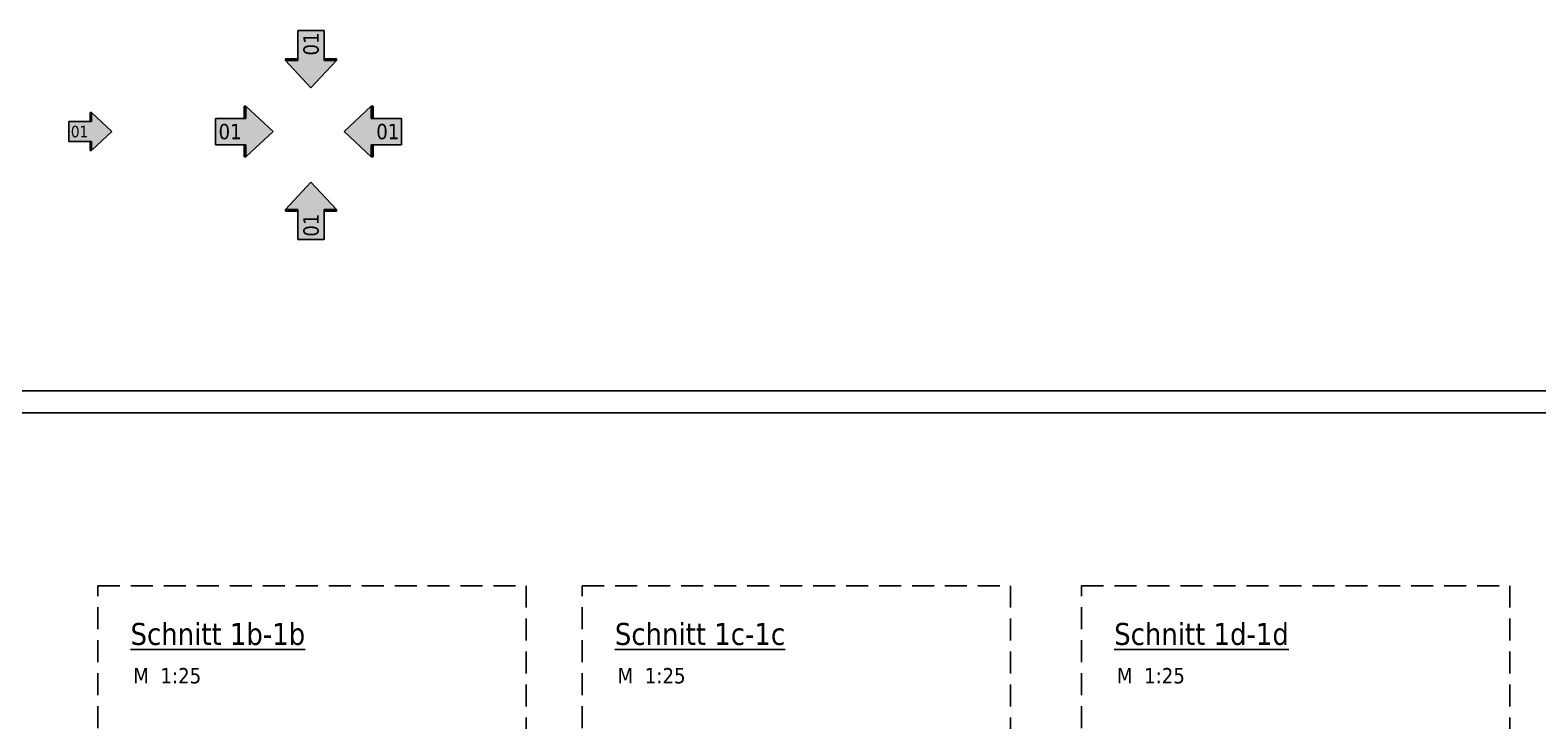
# Model space of a CAD drawing. Extents: x 44 to 147, y 26 to 70.
# Drawn here: x 81.1 to 98.24, y 61.98 to 69.83 of the extents above; entities that cross this region are included whole.
import ezdxf
from ezdxf.enums import TextEntityAlignment as Align

# ---------------------------------------------------------------- set-up
doc = ezdxf.new("R2010")
doc.units = 0
doc.header["$LTSCALE"] = 0.5
doc.linetypes.add('AUSGEZOGEN', pattern=[1000.01, 1000, 0.01])
doc.linetypes.add('STRICHLINIE', pattern=[0.75, 0.5, -0.25])
for name, color, linetype in [('DETAIL', 7, 'Continuous'), ('grau_hell', 7, 'Continuous'), ('index', 7, 'Continuous'), ('OBJEKT', 7, 'Continuous'), ('RAHMEN', 7, 'Continuous'), ('RND', 7, 'Continuous'), ('TEXT', 7, 'Continuous')]:
    doc.layers.add(name, color=color, linetype=linetype)
doc.styles.add('helv', font='tahoma.ttf')

# ---------------------------------------------------------------- blocks, each defined once
blk = doc.blocks.new('A1-57-0')
at = {"layer": 'RAHMEN'}
blk.add_line((137.9, 59.4), (0, 59.4), dxfattribs=at)
at = {"layer": 'RAHMEN', "color": 5}
blk.add_line((137.4, 58.9), (2, 58.9), dxfattribs=at)
blk = doc.blocks.new('hin_ind5')
at = {"layer": 'grau_hell', "linetype": 'AUSGEZOGEN'}
h = blk.add_hatch(color=9, dxfattribs=at)
h.dxf.hatch_style = 2
h.paths.add_polyline_path([(0, 0), (0.619, -0.577), (0.619, -0.3), (1.306, -0.3), (1.306, 0.3), (0.619, 0.3), (0.619, 0.577)])
h.paths.add_polyline_path([(0.34, -0.274), (1.311, -0.274), (1.311, 0.274), (0.34, 0.274)], flags=9)
at = {"layer": 'OBJEKT', "linetype": 'AUSGEZOGEN'}
for points in [[(0.619, 0.3), (0.66, 0.3), (0.66, 0.577), (0.619, 0.577)], [(0.619, -0.577), (0.66, -0.577), (0.66, -0.3), (0.619, -0.3)]]:
    blk.add_hatch(color=1, dxfattribs=at).paths.add_polyline_path(points)
at = {"layer": 'OBJEKT', "color": 1, "linetype": 'AUSGEZOGEN'}
for p, q in [((0, 0), (0.619, 0.577)), ((0.619, 0.577), (0.619, 0.3)), ((0.619, 0.577), (0.66, 0.577)), ((0.66, 0.577), (0.66, 0.3)), ((0, 0), (0.619, -0.577)), ((0.619, 0.3), (1.306, 0.3)), ((1.306, 0.3), (1.306, -0.3)), ((0.619, -0.3), (0.619, -0.577)), ((0.619, -0.3), (1.306, -0.3)), ((0.66, -0.3), (0.66, -0.577))]:
    blk.add_line(p, q, dxfattribs=at)
at = {"layer": 'OBJEKT', "color": 7, "linetype": 'AUSGEZOGEN'}
blk.add_line((0.619, -0.577), (0.66, -0.577), dxfattribs=at)
at = {"layer": 'index', "color": 1, "linetype": 'Continuous', "style": 'helv'}
blk.add_attdef('INDEX', text='', height=0.35, rotation=360, dxfattribs=at).set_placement((1.259, 0), align=Align.MIDDLE_RIGHT)

msp = doc.modelspace()

# ---------------------------------------------------------------- linework, layer by layer
at = {"layer": 'DETAIL', "color": 102, "linetype": 'STRICHLINIE'}
for points in [[(86.7405, 63.5139), (86.7405, 50.6445), (81.8691, 50.6445), (81.8691, 63.5139)], [(92.2482, 63.5139), (92.2482, 50.6445), (87.3768, 50.6445), (87.3768, 63.5139)], [(97.9259, 63.5139), (97.9259, 50.6445), (93.0545, 50.6445), (93.0545, 63.5139)]]:
    msp.add_lwpolyline(points, close=True, dxfattribs=at)

# ---------------------------------------------------------------- block references
at = {"layer": 'RAHMEN', "color": 7, "linetype": 'AUSGEZOGEN', "xscale": 0.5, "yscale": 0.5, "zscale": 0.5}
msp.add_blockref('A1-57-0', (43.8878, 36.0287), dxfattribs=at)
at = {"layer": 'RND', "color": 7, "linetype": 'AUSGEZOGEN', "xscale": 0.5, "yscale": 0.5, "zscale": 0.5, "rotation": 90}
msp.add_blockref('hin_ind5', (84.2923, 69.1771), dxfattribs=at).add_auto_attribs({'INDEX': '01'})
at = {"layer": 'RND', "color": 7, "linetype": 'AUSGEZOGEN'}
ref = msp.add_blockref('hin_ind5', (83.861, 68.6792), dxfattribs=dict(at, xscale=-0.5, yscale=0.5, zscale=0.5))
ref.add_attrib('INDEX', '01', dxfattribs={"layer": 'index', "color": 1, "linetype": 'Continuous', "height": 0.175, "style": 'helv'}).set_placement((83.5038, 68.6792), align=Align.MIDDLE_RIGHT)
at = {"layer": 'RND', "color": 7, "linetype": 'AUSGEZOGEN', "xscale": 0.5, "yscale": 0.5, "zscale": 0.5}
msp.add_blockref('hin_ind5', (84.6679, 68.6792), dxfattribs=at).add_auto_attribs({'INDEX': '01'})
at = {"layer": 'RND', "color": 7, "linetype": 'AUSGEZOGEN'}
ref = msp.add_blockref('hin_ind5', (82.0269, 68.6792), dxfattribs=dict(at, xscale=-0.375, yscale=0.375, zscale=0.375))
ref.add_attrib('INDEX', '01', dxfattribs={"layer": 'index', "color": 1, "linetype": 'Continuous', "height": 0.13125, "style": 'helv'}).set_placement((81.759, 68.6792), align=Align.MIDDLE_RIGHT)
ref = msp.add_blockref('hin_ind5', (84.2923, 68.1033), dxfattribs=dict(at, xscale=-0.5, yscale=0.5, zscale=0.5, rotation=90))
ref.add_attrib('INDEX', '01', dxfattribs={"layer": 'index', "color": 1, "linetype": 'Continuous', "height": 0.175, "rotation": 90, "style": 'helv'}).set_placement((84.2923, 67.7461), align=Align.MIDDLE_RIGHT)

# ---------------------------------------------------------------- texts
at = {"layer": 'TEXT', "color": 6, "linetype": 'AUSGEZOGEN', "style": 'helv'}
for s, p in [('%%USchnitt 1b-1b', (82.2402, 62.8398)), ('%%USchnitt 1c-1c', (87.7479, 62.8398)), ('%%USchnitt 1d-1d', (93.4257, 62.8398))]:
    msp.add_text(s, height=0.25, dxfattribs=at).set_placement(p)
at = {"layer": 'TEXT', "color": 1, "linetype": 'AUSGEZOGEN', "style": 'helv'}
for p in [(82.2709, 62.4023), (87.7786, 62.4023), (93.4564, 62.4023)]:
    msp.add_text('M  1:25', height=0.175, dxfattribs=at).set_placement(p)

doc.saveas('drawing.dxf')
